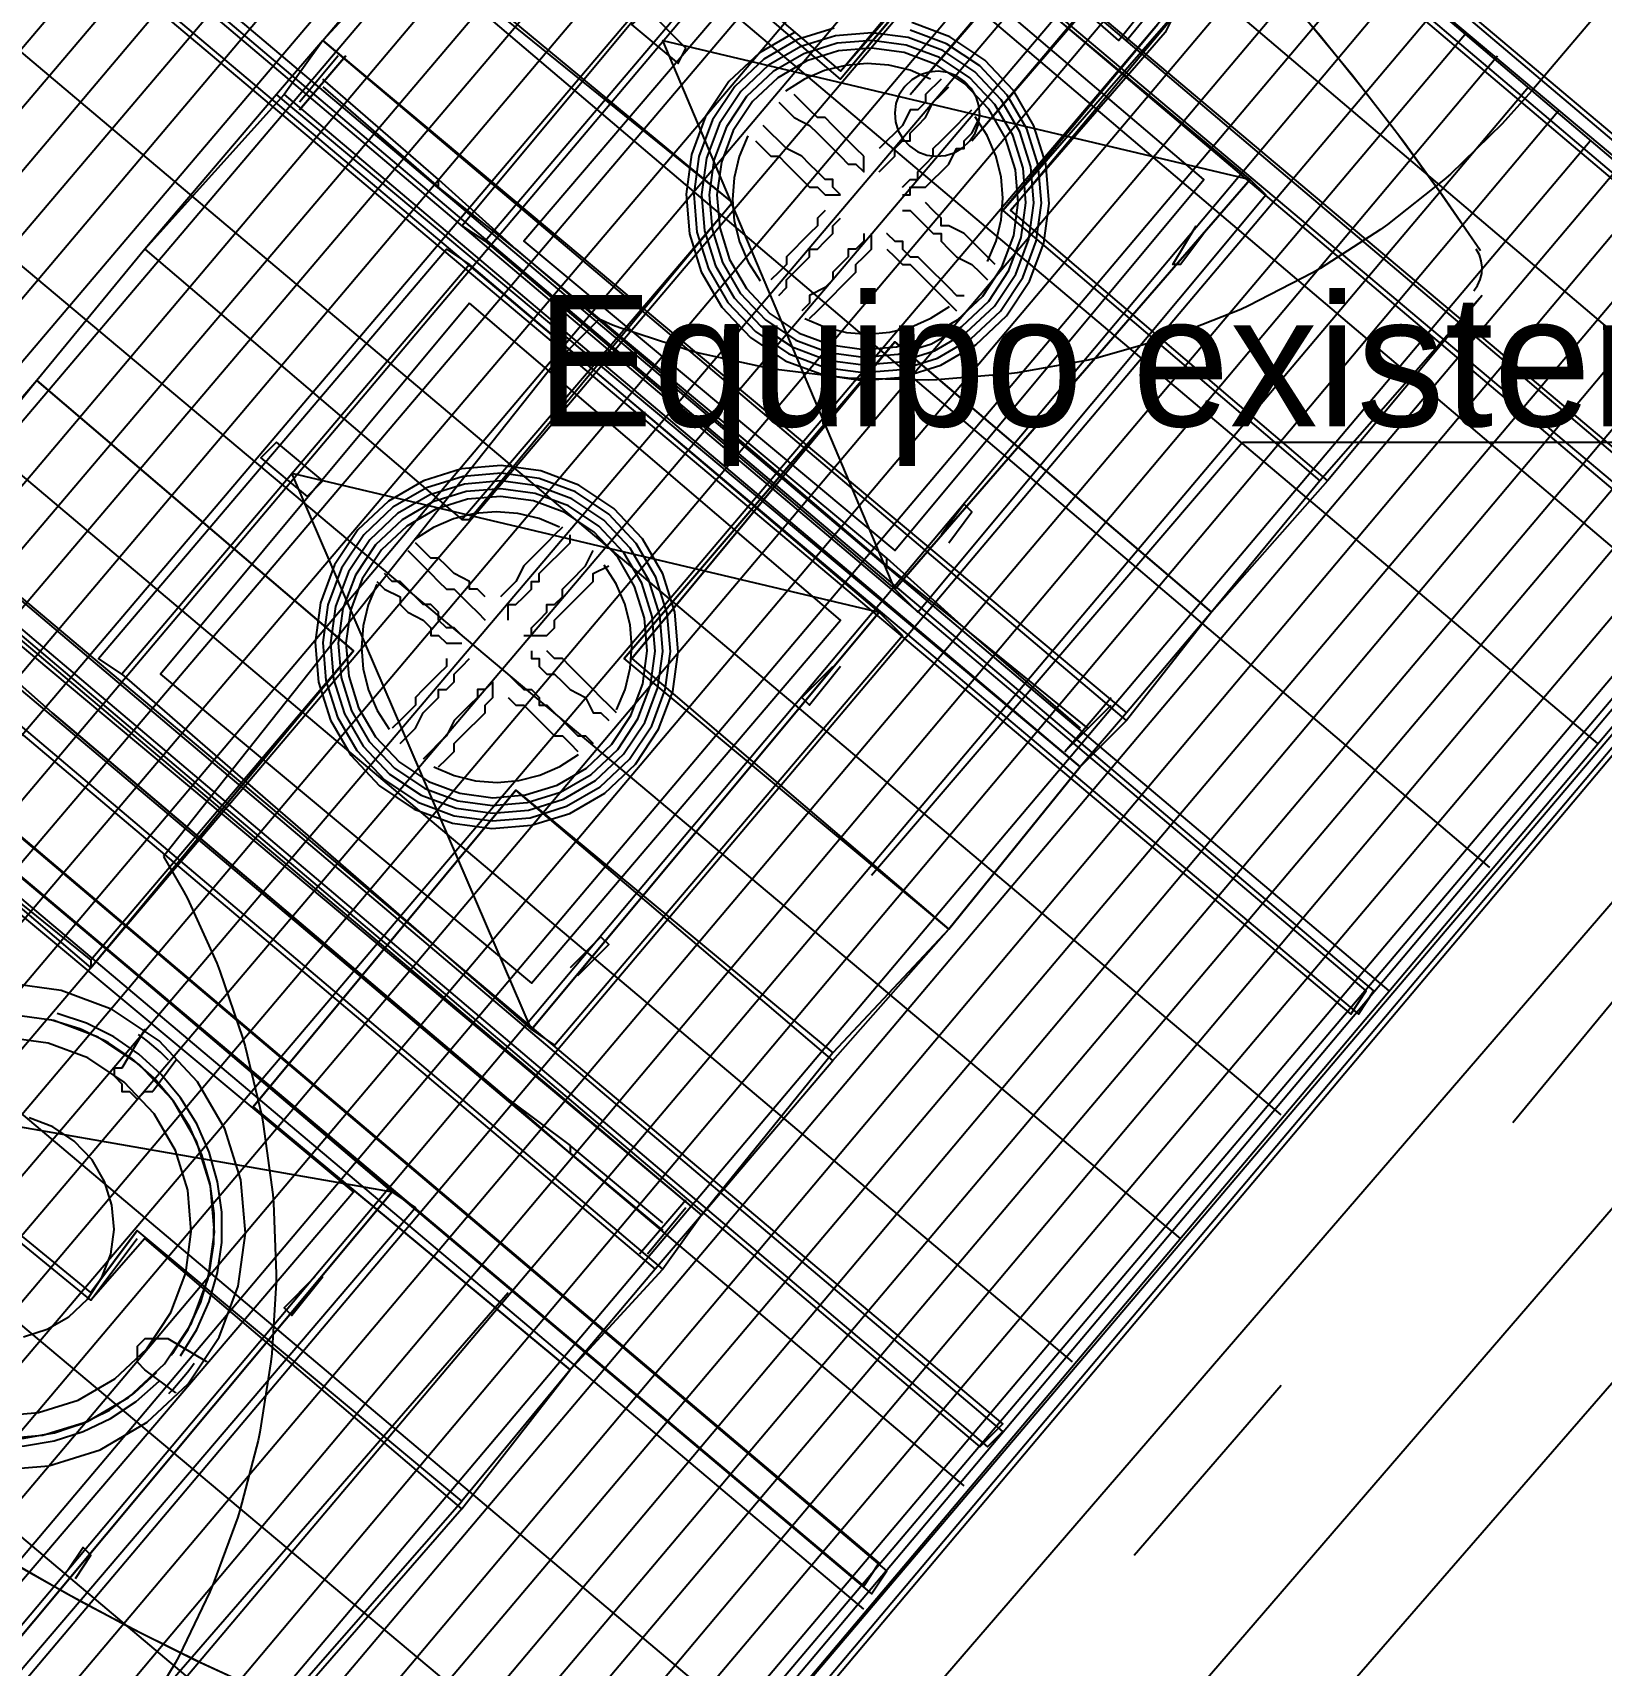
# Model space of a CAD drawing. Header units: metres. Extents: x 1 to 213, y 1 to 147.
# Drawn here: x 61.861 to 64.009, y 103.703 to 105.939 of the extents above; entities that cross this region are included whole.
import ezdxf

# ---------------------------------------------------------------- set-up
doc = ezdxf.new("R2010")
doc.units = ezdxf.units.M
doc.linetypes.add('DASHED', pattern=[1.524, 1.27, -0.254])
doc.layers.add('00-BASE-ARQUITECTURA', color=8, linetype='Continuous')
doc.layers.add('PJ-PROTEGIDO', color=30, linetype='DASHED')

msp = doc.modelspace()

# ---------------------------------------------------------------- linework, layer by layer
at = {"layer": '00-BASE-ARQUITECTURA'}
for points in [[(61.5914, 101.928), (65.0416, 105.9285), (65.0416, 107.8229), (69.8359, 107.8229), (81.8374, 107.8229), (89.7748, 107.8229), (92.8758, 103.9918)], [(64.2902, 105.3041), (62.3958, 106.9128)], [(60.7236, 104.595), (62.6815, 106.9022)], [(60.7659, 104.5633), (62.7239, 106.8704)], [(60.8083, 104.5209), (62.7662, 106.8387)], [(60.8506, 104.4892), (62.8085, 106.7964)], [(60.8929, 104.4469), (62.8509, 106.7646)], [(64.142, 105.1348), (62.2476, 106.7434)], [(60.9353, 104.4151), (62.8932, 106.7223)], [(60.9776, 104.3834), (62.9355, 106.6905)], [(61.0199, 104.341), (62.9779, 106.6588)], [(61.0623, 104.3093), (63.0202, 106.6164)], [(61.1046, 104.2775), (63.0625, 106.5847)], [(64.0044, 104.9655), (62.0994, 106.5741)], [(61.1469, 104.2352), (63.1049, 106.5529)], [(61.1893, 104.2034), (63.1472, 106.5106)], [(63.1789, 106.1296), (62.9673, 105.8756), (62.5334, 106.246), (62.745, 106.5)], [(61.2316, 104.1611), (63.1895, 106.4789)], [(61.2739, 104.1294), (63.2319, 106.4365)], [(61.3163, 104.0976), (63.2742, 106.4048)], [(63.8563, 104.7961), (61.9619, 106.4048)], [(61.3586, 104.0553), (63.3165, 106.373)], [(61.4009, 104.0235), (63.3589, 106.3307)], [(61.4433, 103.9812), (63.4012, 106.2989)], [(61.4856, 103.9494), (63.4435, 106.2566)], [(63.8457, 105.5793), (63.634, 105.3253), (63.4753, 105.1454), (63.3589, 104.9972), (62.2582, 105.9285), (62.3746, 106.0661), (62.5334, 106.2566)], [(62.5334, 106.2566), (62.9673, 105.8862), (63.1789, 106.1402)], [(61.5279, 103.9177), (63.4859, 106.2249)], [(63.7187, 104.6268), (61.8137, 106.2354)], [(63.0625, 105.8544), (63.3906, 106.2354)], [(63.253, 106.2143), (62.9673, 105.8756)], [(62.9673, 105.8862), (62.9673, 105.8862), (63.253, 106.2143)], [(61.5703, 103.8754), (63.5282, 106.1931)], [(63.2636, 106.1825), (63.3059, 106.1402), (63.3483, 106.1084), (63.3906, 106.0767), (63.4329, 106.0344), (63.3483, 105.9285), (63.1789, 106.0767), (63.2636, 106.1825)], [(63.8434, 105.6403), (63.7872, 105.7222), (63.7287, 105.8023), (63.6678, 105.8807), (63.6047, 105.9573), (63.5394, 106.0319), (63.4718, 106.1047), (63.4021, 106.1754)], [(61.6126, 103.8436), (63.5705, 106.1508)], [(63.1472, 105.7909), (63.4753, 106.1719)], [(63.0625, 105.8544), (63.2954, 106.1296)], [(63.8434, 105.6403), (63.7915, 105.7161), (63.7376, 105.7904), (63.6817, 105.8632), (63.6239, 105.9345), (63.5641, 106.0042), (63.5024, 106.0722), (63.4389, 106.1386)], [(61.6655, 103.8119), (63.6129, 106.119)], [(61.7079, 103.7695), (63.6552, 106.0767)], [(62.0148, 105.6428), (62.4487, 105.2724), (62.8191, 105.7063), (62.3852, 106.0661), (62.2582, 105.9285), (62.2053, 105.8544), (62.0148, 105.6428)], [(62.8191, 105.7063), (62.8191, 105.7063), (62.3746, 106.0661)], [(63.1472, 105.7909), (63.38, 106.0661)], [(63.5705, 104.4574), (61.6761, 106.0555)], [(61.7502, 103.7378), (63.6975, 106.0449)], [(63.3589, 105.9285), (63.4541, 106.0449)], [(63.3589, 105.9285), (63.4541, 106.0449)], [(63.1895, 105.6957), (63.4753, 106.0238)], [(63.2001, 105.6957), (63.4753, 106.0238)], [(61.7925, 103.6954), (63.7399, 106.0132)], [(63.4435, 105.9814), (63.4329, 105.9709), (63.4224, 105.9603), (63.4118, 105.9391), (63.2001, 105.6957), (63.634, 105.3253)], [(61.8349, 103.6637), (63.7822, 105.9709)], [(62.8438, 105.5216), (62.8916, 105.4898), (62.9437, 105.4703), (62.9979, 105.4629), (63.0522, 105.4675), (63.1044, 105.4838), (63.1525, 105.5118), (63.1943, 105.5511), (63.2261, 105.5989), (63.2456, 105.6509), (63.253, 105.7052), (63.2484, 105.7594), (63.2321, 105.8117), (63.2041, 105.8598), (63.1648, 105.9016), (63.117, 105.9333), (63.0649, 105.9528)], [(62.8438, 105.5216), (62.8916, 105.4898), (62.9437, 105.4703), (62.9979, 105.4629), (63.0522, 105.4675), (63.1044, 105.4838), (63.1525, 105.5118), (63.1943, 105.5511), (63.2261, 105.5989), (63.2456, 105.6509), (63.253, 105.7052), (63.2484, 105.7594), (63.2321, 105.8117), (63.2041, 105.8598), (63.1648, 105.9016), (63.117, 105.9333), (63.0649, 105.9528)], [(63.4012, 105.9497), (63.1895, 105.6957), (63.6234, 105.3253)], [(61.8772, 103.6319), (63.8245, 105.9391)], [(62.2582, 105.9285), (62.1947, 105.8544)], [(62.2582, 105.9285), (63.3589, 105.0078), (63.2954, 104.9337), (63.1154, 104.7114), (62.6709, 105.0819), (63.0414, 105.5158), (63.4753, 105.1454), (63.3589, 105.0078)], [(63.0414, 105.1771), (62.7239, 105.9285), (63.5282, 105.738)], [(62.9042, 105.9393), (62.8561, 105.9114), (62.8143, 105.8721), (62.7825, 105.8243), (62.7631, 105.7722), (62.7557, 105.718), (62.7602, 105.6637), (62.7766, 105.6115), (62.8045, 105.5634), (62.8438, 105.5216)], [(62.9042, 105.9393), (62.8561, 105.9114), (62.8143, 105.8721), (62.7825, 105.8243), (62.7631, 105.7722), (62.7557, 105.718), (62.7602, 105.6637), (62.7766, 105.6115), (62.8045, 105.5634), (62.8438, 105.5216)], [(62.9585, 105.9453), (62.9085, 105.9296), (62.8624, 105.9029), (62.8224, 105.8652), (62.792, 105.8195), (62.7733, 105.7696), (62.7663, 105.7177), (62.7706, 105.6657), (62.7863, 105.6157), (62.813, 105.5697), (62.8507, 105.5297)], [(62.9585, 105.9453), (62.9085, 105.9296), (62.8624, 105.9029), (62.8224, 105.8652), (62.792, 105.8195), (62.7733, 105.7696), (62.7663, 105.7177), (62.7706, 105.6657), (62.7863, 105.6157), (62.813, 105.5697), (62.8507, 105.5297)], [(62.8575, 105.5377), (62.9012, 105.5087), (62.9489, 105.4908), (62.9985, 105.4841), (63.0481, 105.4883), (63.0959, 105.5032), (63.1399, 105.5288), (63.1781, 105.5647), (63.2072, 105.6085), (63.225, 105.6561), (63.2318, 105.7057), (63.2276, 105.7554), (63.2127, 105.8032), (63.1871, 105.8471), (63.1511, 105.8854), (63.1074, 105.9145), (63.0598, 105.9323), (63.0102, 105.939), (62.9605, 105.9349), (62.9127, 105.9199), (62.8687, 105.8944), (62.8305, 105.8584), (62.8014, 105.8147), (62.7836, 105.767), (62.7768, 105.7174), (62.781, 105.6678), (62.796, 105.62), (62.8215, 105.576), (62.8575, 105.5377)], [(62.8643, 105.5458), (62.906, 105.5181), (62.9514, 105.5011), (62.9987, 105.4947), (63.0461, 105.4987), (63.0916, 105.5129), (63.1336, 105.5373), (63.1701, 105.5716), (63.1978, 105.6133), (63.2148, 105.6587), (63.2212, 105.706), (63.2172, 105.7533), (63.203, 105.7989), (63.1786, 105.8408), (63.1443, 105.8773), (63.1026, 105.905), (63.0572, 105.922), (63.0099, 105.9285), (62.9626, 105.9245), (62.917, 105.9102), (62.8751, 105.8859), (62.8386, 105.8516), (62.8109, 105.8099), (62.7939, 105.7645), (62.7874, 105.7172), (62.7914, 105.6698), (62.8057, 105.6242), (62.83, 105.5823), (62.8643, 105.5458)], [(62.8507, 105.5297), (62.8964, 105.4992), (62.9463, 105.4806), (62.9982, 105.4735), (63.0502, 105.4779), (63.1002, 105.4935), (63.1462, 105.5203), (63.1862, 105.5579), (63.2167, 105.6037), (63.2353, 105.6535), (63.2424, 105.7054), (63.238, 105.7574), (63.2224, 105.8074), (63.1956, 105.8534), (63.158, 105.8935), (63.1122, 105.9239), (63.0624, 105.9426)], [(62.8507, 105.5297), (62.8964, 105.4992), (62.9463, 105.4806), (62.9982, 105.4735), (63.0502, 105.4779), (63.1002, 105.4935), (63.1462, 105.5203), (63.1862, 105.5579), (63.2167, 105.6037), (63.2353, 105.6535), (63.2424, 105.7054), (63.238, 105.7574), (63.2224, 105.8074), (63.1956, 105.8534), (63.158, 105.8935), (63.1122, 105.9239), (63.0624, 105.9426)], [(61.9195, 103.5896), (63.8669, 105.9074)], [(62.2794, 105.9074), (62.2264, 105.8439)], [(62.2899, 105.9074), (62.2264, 105.8333)], [(62.2264, 105.8333), (62.2899, 105.9074)], [(62.8711, 105.5539), (62.9108, 105.5275), (62.954, 105.5114), (62.999, 105.5053), (63.044, 105.509), (63.0874, 105.5226), (63.1273, 105.5458), (63.162, 105.5784), (63.1883, 105.6181), (63.2045, 105.6613), (63.2106, 105.7063), (63.2068, 105.7513), (63.1933, 105.7946), (63.1701, 105.8345), (63.1375, 105.8692), (63.0978, 105.8956), (63.0546, 105.9118), (63.0096, 105.9179), (62.9646, 105.9141), (62.9212, 105.9005), (62.8814, 105.8774), (62.8467, 105.8447), (62.8203, 105.8051), (62.8041, 105.7619), (62.798, 105.7169), (62.8018, 105.6718), (62.8153, 105.6285), (62.8385, 105.5886), (62.8711, 105.5539)], [(62.8711, 105.5539), (62.9108, 105.5275), (62.954, 105.5114), (62.999, 105.5053), (63.044, 105.509), (63.0874, 105.5226), (63.1273, 105.5458), (63.162, 105.5784), (63.1883, 105.6181), (63.2045, 105.6613), (63.2106, 105.7063), (63.2068, 105.7513), (63.1933, 105.7946), (63.1701, 105.8345), (63.1375, 105.8692), (63.0978, 105.8956), (63.0546, 105.9118), (63.0096, 105.9179), (62.9646, 105.9141), (62.9212, 105.9005), (62.8814, 105.8774), (62.8467, 105.8447), (62.8203, 105.8051), (62.8041, 105.7619), (62.798, 105.7169), (62.8018, 105.6718), (62.8153, 105.6285), (62.8385, 105.5886), (62.8711, 105.5539)], [(62.8711, 105.5539), (62.9108, 105.5275), (62.954, 105.5114), (62.999, 105.5053), (63.044, 105.509), (63.0874, 105.5226), (63.1273, 105.5458), (63.162, 105.5784), (63.1883, 105.6181), (63.2045, 105.6613), (63.2106, 105.7063), (63.2068, 105.7513), (63.1933, 105.7946), (63.1701, 105.8345), (63.1375, 105.8692), (63.0978, 105.8956), (63.0546, 105.9118), (63.0096, 105.9179), (62.9646, 105.9141), (62.9212, 105.9005), (62.8814, 105.8774), (62.8467, 105.8447), (62.8203, 105.8051), (62.8041, 105.7619), (62.798, 105.7169), (62.8018, 105.6718), (62.8153, 105.6285), (62.8385, 105.5886), (62.8711, 105.5539)], [(63.4329, 104.2881), (61.5279, 105.8862)], [(63.0904, 105.8755), (63.0624, 105.8875), (63.0332, 105.8945), (63.0036, 105.8968), (62.9741, 105.8943), (62.9452, 105.8871), (62.9177, 105.8753), (62.892, 105.8588)], [(63.062, 105.7835), (63.0732, 105.7761), (63.0854, 105.7715), (63.0981, 105.7698), (63.1108, 105.7709), (63.123, 105.7747), (63.1343, 105.7812), (63.144, 105.7904), (63.1515, 105.8016), (63.156, 105.8138), (63.1578, 105.8265), (63.1567, 105.8392), (63.1529, 105.8514), (63.1463, 105.8627), (63.1371, 105.8724), (63.1259, 105.8799), (63.1138, 105.8844), (63.1011, 105.8862), (63.0884, 105.8851), (63.0761, 105.8813), (63.0649, 105.8747), (63.0551, 105.8655), (63.0477, 105.8544), (63.0431, 105.8422), (63.0414, 105.8295), (63.0425, 105.8168), (63.0463, 105.8046), (63.0528, 105.7933), (63.062, 105.7835)], [(63.062, 105.7835), (63.0732, 105.7761), (63.0854, 105.7715), (63.0981, 105.7698), (63.1108, 105.7709), (63.123, 105.7747), (63.1343, 105.7812), (63.144, 105.7904), (63.1515, 105.8016), (63.156, 105.8138), (63.1578, 105.8265), (63.1567, 105.8392), (63.1529, 105.8514), (63.1463, 105.8627), (63.1371, 105.8724), (63.1259, 105.8799), (63.1138, 105.8844), (63.1011, 105.8862), (63.0884, 105.8851), (63.0761, 105.8813), (63.0649, 105.8747), (63.0551, 105.8655), (63.0477, 105.8544), (63.0431, 105.8422), (63.0414, 105.8295), (63.0425, 105.8168), (63.0463, 105.8046), (63.0528, 105.7933), (63.062, 105.7835)], [(61.9619, 103.5579), (63.9092, 105.865)], [(62.4169, 105.738), (62.2582, 105.8756)], [(62.2582, 105.865), (62.4169, 105.7274)], [(63.1049, 105.8756), (63.0837, 105.8544), (63.0837, 105.8439), (63.0731, 105.8333), (63.0625, 105.8333), (63.0519, 105.8121), (63.0414, 105.8015), (63.0308, 105.7909), (63.0202, 105.7804)], [(63.0202, 105.7486), (63.0202, 105.7486), (63.0308, 105.7592), (63.0414, 105.7698), (63.0414, 105.7804), (63.0519, 105.7909), (63.0625, 105.7909), (63.0625, 105.8015), (63.0731, 105.8121), (63.0837, 105.8227), (63.0943, 105.8439), (63.1049, 105.8544), (63.1154, 105.865)], [(62.7768, 104.3199), (62.9567, 104.5315), (63.1154, 104.7114), (63.2954, 104.9337), (62.1947, 105.8544), (62.0148, 105.6428), (61.8666, 105.4629), (61.6761, 105.2406), (62.7768, 104.3199)], [(62.2053, 105.8544), (63.2954, 104.9337)], [(62.8826, 105.8439), (62.8932, 105.8333), (62.9038, 105.8227), (62.9249, 105.8121), (62.9355, 105.8015), (62.9461, 105.7909), (62.9567, 105.7804), (62.9673, 105.7698), (62.9779, 105.7592), (62.9884, 105.7592), (62.999, 105.7486), (62.999, 105.7592), (62.999, 105.7698)], [(62.999, 105.7698), (62.9884, 105.7804), (62.9779, 105.7909), (62.9673, 105.8015), (62.9567, 105.8121), (62.9461, 105.8227), (62.9355, 105.8227), (62.9249, 105.8333), (62.9144, 105.8439), (62.9038, 105.8544)], [(62.0042, 103.5155), (63.9515, 105.8333)], [(63.0519, 105.7274), (63.0519, 105.7274), (63.0625, 105.738), (63.0731, 105.738), (63.0731, 105.7486), (63.0837, 105.7592), (63.0943, 105.7698), (63.0943, 105.7804), (63.1049, 105.7909), (63.1154, 105.8015), (63.126, 105.8121), (63.1366, 105.8227), (63.1472, 105.8333)], [(63.0519, 105.7169), (63.0625, 105.7169), (63.0625, 105.7274), (63.0837, 105.7274), (63.0943, 105.738), (63.1049, 105.7486), (63.1154, 105.7592), (63.126, 105.7804), (63.1366, 105.7804), (63.1366, 105.7909), (63.1472, 105.8015), (63.1578, 105.8227)], [(63.1683, 105.6255), (63.1802, 105.6535), (63.1873, 105.6827), (63.1895, 105.7123), (63.187, 105.7418), (63.1799, 105.7706), (63.168, 105.7982), (63.1516, 105.8239)], [(62.8403, 105.7977), (62.8284, 105.7696), (62.8214, 105.7405), (62.8191, 105.7108), (62.8216, 105.6813), (62.8288, 105.6525), (62.8406, 105.6249), (62.857, 105.5993)], [(62.9673, 105.7169), (62.9567, 105.7274), (62.9567, 105.738), (62.9461, 105.738), (62.9355, 105.7486), (62.9249, 105.7592), (62.9144, 105.7698), (62.8932, 105.7804), (62.8826, 105.7909), (62.872, 105.8015), (62.8614, 105.8121)], [(62.0465, 103.4838), (63.9939, 105.7909)], [(62.8509, 105.7909), (62.8614, 105.7804), (62.872, 105.7698), (62.8826, 105.7698), (62.8932, 105.7592), (62.9038, 105.7486), (62.9144, 105.738), (62.9249, 105.7274), (62.9355, 105.7274), (62.9461, 105.7169), (62.9567, 105.7169), (62.9673, 105.7169)], [(62.0889, 103.452), (64.0362, 105.7592)], [(62.1312, 103.4097), (64.0785, 105.7274)], [(62.5228, 105.6428), (62.4169, 105.7274), (62.4169, 105.738), (62.5228, 105.6428)], [(63.2848, 104.1188), (61.3904, 105.7169)], [(62.4487, 105.2724), (62.8191, 105.7063), (62.4593, 105.2724)], [(62.8191, 105.7063), (62.4593, 105.2724)], [(63.1789, 105.6216), (63.1684, 105.6322), (63.1578, 105.6428), (63.1472, 105.6534), (63.1366, 105.6639), (63.1154, 105.6745), (63.1049, 105.6745), (63.1049, 105.6851), (63.0943, 105.6957), (63.0837, 105.7063)], [(62.1735, 103.378), (64.1209, 105.6851)], [(62.9461, 105.6957), (62.9355, 105.6851), (62.9355, 105.6745), (62.9249, 105.6639), (62.9144, 105.6534), (62.9038, 105.6428), (62.8932, 105.6322), (62.8932, 105.6216), (62.8826, 105.611), (62.872, 105.6004)], [(62.8826, 105.5793), (62.8932, 105.5899), (62.8932, 105.6004), (62.9144, 105.6216), (62.9249, 105.6322), (62.9249, 105.6428), (62.9355, 105.6428), (62.9461, 105.6534), (62.9567, 105.6639), (62.9567, 105.6745), (62.9673, 105.6851)], [(63.0519, 105.6957), (63.0625, 105.6957), (63.0731, 105.6851), (63.0837, 105.6745), (63.0943, 105.6639), (63.1049, 105.6639), (63.1049, 105.6534), (63.1154, 105.6428), (63.126, 105.6322), (63.1472, 105.6216), (63.1578, 105.611), (63.1684, 105.6004)], [(62.999, 105.6639), (62.999, 105.6534), (62.9884, 105.6428), (62.9779, 105.6428), (62.9779, 105.6322), (62.9673, 105.6216), (62.9567, 105.611), (62.9567, 105.6004), (62.9461, 105.5899), (62.9249, 105.5793), (62.9249, 105.5687), (62.9144, 105.5581)], [(62.9249, 105.5475), (62.9355, 105.5581), (62.9461, 105.5687), (62.9567, 105.5793), (62.9673, 105.5899), (62.9779, 105.6004), (62.9884, 105.611), (62.9884, 105.6216), (62.999, 105.6322), (63.0096, 105.6428), (63.0096, 105.6534), (63.0096, 105.6639)], [(63.0308, 105.6639), (63.0308, 105.6639), (63.0414, 105.6534), (63.0519, 105.6534), (63.0519, 105.6428), (63.0625, 105.6322), (63.0731, 105.6322), (63.0837, 105.6216), (63.0943, 105.611), (63.1049, 105.6004), (63.1154, 105.5899), (63.126, 105.5793), (63.1366, 105.5793)], [(63.4647, 105.6639), (63.4329, 105.6216), (63.4224, 105.6216), (63.4541, 105.6745)], [(62.0148, 105.6428), (61.8666, 105.4629), (61.6867, 105.2406)], [(62.0148, 105.6428), (62.4487, 105.2724), (62.4593, 105.2724)], [(62.2159, 103.3356), (64.1632, 105.6534)], [(63.0308, 105.2089), (63.0308, 105.2194), (62.5228, 105.6428), (63.0308, 105.2089)], [(63.0308, 105.6428), (63.0414, 105.6322), (63.0519, 105.6216), (63.0625, 105.6216), (63.0731, 105.611), (63.0837, 105.6004), (63.0943, 105.5899), (63.1049, 105.5793), (63.1154, 105.5687), (63.126, 105.5581)], [(63.8344, 105.5856), (63.8395, 105.5929), (63.8431, 105.6009), (63.8452, 105.6093), (63.8457, 105.6179), (63.8446, 105.6265), (63.842, 105.6348), (63.8377, 105.6427)], [(63.8344, 105.5856), (63.8395, 105.5929), (63.8431, 105.6009), (63.8452, 105.6093), (63.8457, 105.6179), (63.8446, 105.6265), (63.842, 105.6348), (63.8377, 105.6427)], [(62.2582, 103.3039), (64.2055, 105.611)], [(62.3005, 103.2721), (64.2479, 105.5793)], [(63.8457, 105.5793), (63.6234, 105.3253), (63.4753, 105.1454)], [(63.1366, 103.9494), (61.2422, 105.5475)], [(62.3429, 103.2298), (64.2902, 105.5475)], [(62.9182, 105.5476), (62.9463, 105.5357), (62.9754, 105.5286), (63.005, 105.5264), (63.0346, 105.5288), (63.0634, 105.536), (63.0909, 105.5479), (63.1166, 105.5643)], [(62.3852, 103.198), (64.3325, 105.5052)], [(63.0414, 105.5158), (62.6709, 105.0819)], [(63.0414, 105.5158), (62.6815, 105.0819), (63.0414, 105.5158)], [(63.4753, 105.1454), (63.0414, 105.5158)], [(61.9407, 104.6585), (62.3005, 105.0924), (61.8666, 105.4629)], [(61.8666, 105.4629), (62.3005, 105.0924), (61.9407, 104.6691)], [(62.4275, 103.1663), (64.3749, 105.4734)], [(62.999, 103.7801), (61.1046, 105.3782)], [(63.0096, 104.7855), (63.5176, 105.3782)], [(63.0096, 104.7855), (63.5176, 105.3782)], [(63.5176, 105.3782), (64.4489, 105.3782)], [(63.5176, 105.3782), (64.4489, 105.3782)], [(62.3358, 104.9077), (62.3836, 104.876), (62.4357, 104.8565), (62.4899, 104.8491), (62.5442, 104.8537), (62.5964, 104.87), (62.6445, 104.8979), (62.6863, 104.9373), (62.7181, 104.9851), (62.7376, 105.0371), (62.745, 105.0913), (62.7404, 105.1456), (62.724, 105.1978), (62.6961, 105.2459), (62.6568, 105.2877), (62.609, 105.3195), (62.5569, 105.339), (62.5027, 105.3464), (62.4484, 105.3418), (62.3962, 105.3255), (62.3481, 105.2976), (62.3063, 105.2582), (62.2745, 105.2104), (62.2551, 105.1584), (62.2477, 105.1041), (62.2522, 105.0499), (62.2686, 104.9976), (62.2965, 104.9496), (62.3358, 104.9077)], [(62.3358, 104.9077), (62.3836, 104.876), (62.4357, 104.8565), (62.4899, 104.8491), (62.5442, 104.8537), (62.5964, 104.87), (62.6445, 104.8979), (62.6863, 104.9373), (62.7181, 104.9851), (62.7376, 105.0371), (62.745, 105.0913), (62.7404, 105.1456), (62.724, 105.1978), (62.6961, 105.2459), (62.6568, 105.2877), (62.609, 105.3195), (62.5569, 105.339), (62.5027, 105.3464), (62.4484, 105.3418), (62.3962, 105.3255), (62.3481, 105.2976), (62.3063, 105.2582), (62.2745, 105.2104), (62.2551, 105.1584), (62.2477, 105.1041), (62.2522, 105.0499), (62.2686, 104.9976), (62.2965, 104.9496), (62.3358, 104.9077)], [(62.5439, 104.5739), (62.2159, 105.3359), (63.0202, 105.1454)], [(62.3427, 104.9158), (62.3884, 104.8854), (62.4383, 104.8667), (62.4902, 104.8597), (62.5422, 104.8641), (62.5922, 104.8797), (62.6382, 104.9064), (62.6782, 104.9441), (62.7087, 104.9898), (62.7273, 105.0397), (62.7344, 105.0916), (62.73, 105.1436), (62.7144, 105.1936), (62.6876, 105.2396), (62.65, 105.2797), (62.6042, 105.3101), (62.5544, 105.3287), (62.5024, 105.3358), (62.4505, 105.3314), (62.4005, 105.3158), (62.3544, 105.2891), (62.3144, 105.2514), (62.284, 105.2056), (62.2653, 105.1558), (62.2583, 105.1039), (62.2626, 105.0519), (62.2783, 105.0019), (62.305, 104.9559), (62.3427, 104.9158)], [(62.3427, 104.9158), (62.3884, 104.8854), (62.4383, 104.8667), (62.4902, 104.8597), (62.5422, 104.8641), (62.5922, 104.8797), (62.6382, 104.9064), (62.6782, 104.9441), (62.7087, 104.9898), (62.7273, 105.0397), (62.7344, 105.0916), (62.73, 105.1436), (62.7144, 105.1936), (62.6876, 105.2396), (62.65, 105.2797), (62.6042, 105.3101), (62.5544, 105.3287), (62.5024, 105.3358), (62.4505, 105.3314), (62.4005, 105.3158), (62.3544, 105.2891), (62.3144, 105.2514), (62.284, 105.2056), (62.2653, 105.1558), (62.2583, 105.1039), (62.2626, 105.0519), (62.2783, 105.0019), (62.305, 104.9559), (62.3427, 104.9158)], [(62.3495, 104.9239), (62.3932, 104.8948), (62.4409, 104.877), (62.4905, 104.8703), (62.5401, 104.8744), (62.5879, 104.8894), (62.6319, 104.9149), (62.6701, 104.9509), (62.6992, 104.9946), (62.717, 105.0423), (62.7238, 105.0919), (62.7196, 105.1415), (62.7047, 105.1893), (62.6791, 105.2333), (62.6431, 105.2716), (62.5994, 105.3006), (62.5518, 105.3185), (62.5022, 105.3252), (62.4525, 105.321), (62.4047, 105.3061), (62.3607, 105.2806), (62.3225, 105.2446), (62.2934, 105.2008), (62.2756, 105.1532), (62.2688, 105.1036), (62.273, 105.0539), (62.288, 105.0062), (62.3135, 104.9622), (62.3495, 104.9239)], [(62.3563, 104.932), (62.398, 104.9043), (62.4434, 104.8873), (62.4907, 104.8808), (62.5381, 104.8848), (62.5836, 104.8991), (62.6256, 104.9234), (62.6621, 104.9577), (62.6898, 104.9994), (62.7068, 105.0449), (62.7132, 105.0922), (62.7092, 105.1395), (62.695, 105.1851), (62.6706, 105.227), (62.6363, 105.2635), (62.5946, 105.2912), (62.5492, 105.3082), (62.5019, 105.3146), (62.4546, 105.3107), (62.409, 105.2964), (62.3671, 105.272), (62.3306, 105.2377), (62.3029, 105.196), (62.2859, 105.1506), (62.2794, 105.1033), (62.2834, 105.056), (62.2977, 105.0104), (62.322, 104.9685), (62.3563, 104.932)], [(62.3631, 104.9401), (62.4028, 104.9137), (62.446, 104.8975), (62.491, 104.8914), (62.536, 104.8952), (62.5794, 104.9088), (62.6193, 104.9319), (62.654, 104.9646), (62.6803, 105.0042), (62.6965, 105.0474), (62.7026, 105.0924), (62.6988, 105.1375), (62.6853, 105.1808), (62.6621, 105.2207), (62.6295, 105.2554), (62.5898, 105.2818), (62.5466, 105.2979), (62.5016, 105.3041), (62.4566, 105.3003), (62.4132, 105.2867), (62.3734, 105.2635), (62.3387, 105.2309), (62.3123, 105.1912), (62.2961, 105.148), (62.29, 105.1031), (62.2938, 105.058), (62.3073, 105.0147), (62.3305, 104.9748), (62.3631, 104.9401)], [(62.3631, 104.9401), (62.4028, 104.9137), (62.446, 104.8975), (62.491, 104.8914), (62.536, 104.8952), (62.5794, 104.9088), (62.6193, 104.9319), (62.654, 104.9646), (62.6803, 105.0042), (62.6965, 105.0474), (62.7026, 105.0924), (62.6988, 105.1375), (62.6853, 105.1808), (62.6621, 105.2207), (62.6295, 105.2554), (62.5898, 105.2818), (62.5466, 105.2979), (62.5016, 105.3041), (62.4566, 105.3003), (62.4132, 105.2867), (62.3734, 105.2635), (62.3387, 105.2309), (62.3123, 105.1912), (62.2961, 105.148), (62.29, 105.1031), (62.2938, 105.058), (62.3073, 105.0147), (62.3305, 104.9748), (62.3631, 104.9401)], [(62.3631, 104.9401), (62.4028, 104.9137), (62.446, 104.8975), (62.491, 104.8914), (62.536, 104.8952), (62.5794, 104.9088), (62.6193, 104.9319), (62.654, 104.9646), (62.6803, 105.0042), (62.6965, 105.0474), (62.7026, 105.0924), (62.6988, 105.1375), (62.6853, 105.1808), (62.6621, 105.2207), (62.6295, 105.2554), (62.5898, 105.2818), (62.5466, 105.2979), (62.5016, 105.3041), (62.4566, 105.3003), (62.4132, 105.2867), (62.3734, 105.2635), (62.3387, 105.2309), (62.3123, 105.1912), (62.2961, 105.148), (62.29, 105.1031), (62.2938, 105.058), (62.3073, 105.0147), (62.3305, 104.9748), (62.3631, 104.9401)], [(62.5824, 105.2617), (62.5544, 105.2736), (62.5252, 105.2807), (62.4956, 105.283), (62.4661, 105.2805), (62.4372, 105.2733), (62.4097, 105.2615), (62.384, 105.245)], [(63.1154, 105.2406), (63.1472, 105.2829), (63.1366, 105.2935), (63.1049, 105.2512)], [(62.5863, 105.2618), (62.5757, 105.2512), (62.5651, 105.2406), (62.5545, 105.23), (62.5439, 105.2194), (62.5334, 105.2089), (62.5228, 105.1877), (62.5122, 105.1771), (62.5016, 105.1665)], [(61.6867, 105.2406), (62.7768, 104.3199), (62.7133, 104.2458), (62.5969, 104.1082), (62.1629, 104.468), (62.5228, 104.9019), (62.9567, 104.5421), (62.7768, 104.3199)], [(62.4804, 105.1665), (62.4699, 105.1771), (62.4593, 105.1771), (62.4593, 105.1877), (62.4381, 105.1983), (62.4275, 105.2089), (62.4169, 105.2194), (62.4064, 105.2194), (62.3958, 105.23), (62.3852, 105.2406)], [(62.5122, 105.1348), (62.5122, 105.1454), (62.5122, 105.1559), (62.5228, 105.1559), (62.5334, 105.1665), (62.5439, 105.1771), (62.5439, 105.1877), (62.5545, 105.1877), (62.5545, 105.1983), (62.5651, 105.2089), (62.5863, 105.23), (62.5969, 105.2406), (62.5969, 105.2512)], [(62.3746, 105.23), (62.3852, 105.2194), (62.3958, 105.2089), (62.4064, 105.1983), (62.4169, 105.1877), (62.4275, 105.1771), (62.4381, 105.1771), (62.4487, 105.1665), (62.4593, 105.1559), (62.4699, 105.1454), (62.4804, 105.1348)], [(62.5334, 105.1136), (62.5439, 105.1136), (62.5439, 105.1242), (62.5545, 105.1348), (62.5651, 105.1454), (62.5651, 105.1559), (62.5757, 105.1559), (62.5863, 105.1665), (62.5863, 105.1771), (62.5969, 105.1877), (62.618, 105.2089), (62.6286, 105.23)], [(63.0308, 105.2194), (63.1366, 105.1242)], [(62.8509, 103.6108), (60.9564, 105.2089)], [(62.4487, 105.1136), (62.4381, 105.1242), (62.4275, 105.1242), (62.4169, 105.1348), (62.4169, 105.1454), (62.4064, 105.1559), (62.3958, 105.1559), (62.3852, 105.1665), (62.364, 105.1877), (62.3534, 105.1877), (62.3429, 105.1983)], [(62.5334, 105.1136), (62.5439, 105.1136), (62.5545, 105.1136), (62.5651, 105.1136), (62.5757, 105.1242), (62.5757, 105.1348), (62.5863, 105.1454), (62.5969, 105.1559), (62.6074, 105.1665), (62.618, 105.1771), (62.6286, 105.1877), (62.6286, 105.1983), (62.6498, 105.2089)], [(62.6603, 105.0116), (62.6722, 105.0397), (62.6793, 105.0688), (62.6815, 105.0985), (62.679, 105.128), (62.6719, 105.1568), (62.66, 105.1844), (62.6436, 105.21)], [(63.0308, 105.2089), (63.1366, 105.1242)], [(62.4487, 103.9177), (62.5969, 104.1082), (62.7239, 104.2458), (61.6232, 105.1771), (61.4962, 105.0289), (61.348, 104.849), (61.1364, 104.595)], [(62.3323, 105.1838), (62.3204, 105.1558), (62.3134, 105.1266), (62.3111, 105.097), (62.3136, 105.0675), (62.3208, 105.0387), (62.3326, 105.0111), (62.349, 104.9854)], [(62.3323, 105.1877), (62.3429, 105.1771), (62.364, 105.1665), (62.364, 105.1559), (62.3746, 105.1454), (62.3958, 105.1348), (62.4064, 105.1242), (62.4064, 105.1136), (62.4169, 105.1136), (62.4275, 105.103), (62.4487, 105.103)], [(61.6232, 105.1665), (62.7133, 104.2458)], [(63.3059, 104.9866), (63.1366, 105.1242), (63.2954, 104.9866)], [(61.8878, 105.0078), (61.8031, 105.0819), (61.8878, 105.0078)], [(61.9407, 104.6585), (62.3005, 105.0924)], [(62.3005, 105.0924), (62.3005, 105.0924), (61.9407, 104.6585)], [(62.0994, 92.0644), (62.0994, 102.0974), (64.6818, 105.0924), (90.3887, 105.0924), (92.3889, 103.8119), (94.0505, 100.277)], [(62.4275, 105.0819), (62.4275, 105.0713), (62.4169, 105.0607), (62.4064, 105.0501), (62.3958, 105.0395), (62.3852, 105.0289), (62.3852, 105.0184), (62.3746, 105.0078), (62.364, 104.9972), (62.3534, 104.9866)], [(62.364, 104.9655), (62.3746, 104.976), (62.3852, 104.9866), (62.3958, 105.0078), (62.4064, 105.0184), (62.4169, 105.0289), (62.4169, 105.0395), (62.4275, 105.0395), (62.4381, 105.0501), (62.4381, 105.0607), (62.4487, 105.0713), (62.4593, 105.0819)], [(62.5439, 105.0924), (62.5439, 105.0819), (62.5545, 105.0819), (62.5545, 105.0713), (62.5651, 105.0607), (62.5757, 105.0607), (62.5863, 105.0501), (62.5969, 105.0395), (62.618, 105.0289), (62.6286, 105.0078), (62.6392, 105.0078), (62.6498, 104.9972)], [(62.6604, 105.0078), (62.6498, 105.0184), (62.6392, 105.0289), (62.6286, 105.0395), (62.618, 105.0501), (62.6074, 105.0607), (62.5969, 105.0713), (62.5863, 105.0819), (62.5757, 105.0819), (62.5651, 105.0924)], [(62.6815, 105.0819), (63.1154, 104.7114)], [(62.5122, 105.0607), (62.5122, 105.0607), (62.5228, 105.0501), (62.5334, 105.0395), (62.5439, 105.0395), (62.5545, 105.0289), (62.5545, 105.0184), (62.5651, 105.0184), (62.5757, 105.0078), (62.5863, 104.9972), (62.6074, 104.976), (62.618, 104.976), (62.6286, 104.9655)], [(62.9673, 105.0713), (62.9249, 105.0184), (62.9144, 105.0289), (62.9567, 105.0713)], [(62.7133, 103.4414), (60.8083, 105.0395)], [(62.491, 105.0501), (62.4804, 105.0395), (62.4699, 105.0395), (62.4699, 105.0289), (62.4593, 105.0184), (62.4487, 105.0078), (62.4381, 104.9972), (62.4275, 104.976), (62.4169, 104.9655), (62.4064, 104.9549), (62.3958, 104.9443)], [(62.4169, 104.9337), (62.4275, 104.9443), (62.4381, 104.9549), (62.4381, 104.9655), (62.4487, 104.976), (62.4593, 104.9866), (62.4699, 104.9972), (62.4804, 105.0078), (62.4804, 105.0184), (62.491, 105.0289), (62.491, 105.0395), (62.491, 105.0501)], [(61.4962, 105.0289), (61.9407, 104.6691), (61.9407, 104.6585)], [(61.5068, 105.0289), (61.9407, 104.6585)], [(62.5122, 105.0289), (62.5228, 105.0184), (62.5334, 105.0184), (62.5439, 105.0078), (62.5545, 104.9972), (62.5651, 104.9866), (62.5757, 104.976), (62.5863, 104.976), (62.5969, 104.9655), (62.6074, 104.9549)], [(63.2742, 104.9549), (63.3377, 105.0289)], [(63.2742, 104.9549), (63.3377, 105.0289)], [(63.2742, 104.9549), (63.3377, 105.0184)], [(62.5122, 104.4786), (61.8878, 105.0078), (62.5122, 104.4786)], [(63.3589, 104.9972), (63.2954, 104.9337)], [(62.4102, 104.9338), (62.4383, 104.9219), (62.4674, 104.9148), (62.497, 104.9125), (62.5266, 104.915), (62.5554, 104.9222), (62.5829, 104.934), (62.6086, 104.9505)], [(62.2476, 92.0644), (62.2476, 102.0444), (64.7559, 104.9337), (90.3358, 104.9337), (92.2725, 103.706), (93.9129, 100.2135)], [(62.1629, 104.468), (62.5228, 104.9019)], [(62.9567, 104.5315), (62.5228, 104.9019), (62.1629, 104.468)], [(62.5228, 104.9019), (62.5228, 104.9019), (62.1629, 104.468)], [(62.5651, 103.2721), (60.6707, 104.8702)], [(62.2264, 103.6743), (62.4487, 103.9283), (62.0042, 104.2987), (61.9407, 104.214), (61.8243, 104.3093), (61.7184, 104.3939), (61.7925, 104.4786), (61.348, 104.849), (61.1364, 104.595)], [(62.4487, 103.9177), (62.0148, 104.2881), (61.9407, 104.2034), (61.8243, 104.2987), (61.7079, 104.3939), (61.7819, 104.4786), (61.348, 104.849)], [(62.6074, 104.6479), (62.6498, 104.6903), (62.6392, 104.7009), (62.5969, 104.6585)], [(63.1154, 104.7114), (62.9567, 104.5421)], [(63.888, 104.4469), (64.0891, 104.6903)], [(61.8104, 103.9707), (61.8832, 103.9768), (61.9532, 103.9987), (62.0176, 104.0362), (62.0737, 104.0889), (62.1163, 104.1529), (62.1424, 104.2227), (62.1523, 104.2954), (62.1461, 104.3682), (62.1242, 104.4382), (62.0868, 104.5026), (62.0341, 104.5587), (61.97, 104.6013), (61.9002, 104.6274), (61.8276, 104.6373)], [(61.8115, 104.013), (61.875, 104.0184), (61.9361, 104.0375), (61.9924, 104.0702), (62.0413, 104.1162), (62.0785, 104.1721), (62.1013, 104.233), (62.1099, 104.2965), (62.1046, 104.36), (62.0855, 104.4211), (62.0528, 104.4774), (62.0068, 104.5263), (61.9509, 104.5635), (61.8899, 104.5863), (61.8265, 104.5949)], [(62.0508, 104.1281), (62.0737, 104.1631), (62.0911, 104.2006), (62.1029, 104.2399), (62.1091, 104.2804), (62.1095, 104.3214), (62.1041, 104.3623), (62.0928, 104.4026), (62.0758, 104.4409), (62.0539, 104.4758), (62.0274, 104.5072), (61.9968, 104.5344), (61.9627, 104.5571), (61.9254, 104.5749), (61.8855, 104.5873)], [(62.0528, 104.1307), (62.075, 104.1656), (62.0919, 104.2028), (62.1033, 104.2417), (62.1092, 104.2818), (62.1095, 104.3223), (62.104, 104.3628), (62.0928, 104.4026), (62.0761, 104.4404), (62.0544, 104.4751), (62.0284, 104.5061), (61.9983, 104.5332), (61.9647, 104.5559), (61.928, 104.5739), (61.8886, 104.5866)], [(62.0633, 104.1272), (62.0857, 104.1631), (62.1026, 104.2014), (62.114, 104.2414), (62.1198, 104.2824), (62.12, 104.324), (62.1143, 104.3655), (62.1028, 104.4062), (62.0856, 104.445), (62.0636, 104.4805), (62.037, 104.5125), (62.0063, 104.5404), (61.972, 104.5639), (61.9346, 104.5826), (61.8944, 104.596)], [(62.0148, 104.5739), (62.0148, 104.5739), (61.983, 104.5209), (61.9724, 104.5209), (61.9724, 104.5104), (61.983, 104.4998), (61.983, 104.4892), (61.9936, 104.4892), (62.0042, 104.4786), (62.0148, 104.4892), (62.0254, 104.4892)], [(62.0472, 104.5323), (62.0417, 104.5377), (62.036, 104.5429), (62.0302, 104.5481), (62.0243, 104.5531), (62.0183, 104.5579), (62.0121, 104.5626), (62.0059, 104.5672)], [(61.8123, 104.0448), (61.8689, 104.0495), (61.9234, 104.0666), (61.9735, 104.0957), (62.0171, 104.1367), (62.0502, 104.1865), (62.0705, 104.2408), (62.0782, 104.2973), (62.0734, 104.3539), (62.0564, 104.4084), (62.0273, 104.4585), (61.9863, 104.5021), (61.9365, 104.5352), (61.8822, 104.5555), (61.8257, 104.5632)], [(61.8123, 104.0448), (61.8689, 104.0495), (61.9234, 104.0666), (61.9735, 104.0957), (62.0171, 104.1367), (62.0502, 104.1865), (62.0705, 104.2408), (62.0782, 104.2973), (62.0734, 104.3539), (62.0564, 104.4084), (62.0273, 104.4585), (61.9863, 104.5021), (61.9365, 104.5352), (61.8822, 104.5555), (61.8257, 104.5632)], [(62.0571, 104.5315), (62.0571, 104.5315), (62.0254, 104.4892)], [(61.8137, 103.706), (61.5068, 104.4998), (62.3534, 104.3516)], [(62.5969, 104.4151), (62.5969, 104.4045), (62.5122, 104.4786)], [(62.5122, 104.4786), (62.5969, 104.4151)], [(61.8485, 104.1534), (61.8808, 104.1635), (61.9104, 104.1807), (61.9362, 104.205), (61.9558, 104.2345), (61.9679, 104.2666), (61.9724, 104.3), (61.9696, 104.3335), (61.9595, 104.3658), (61.9423, 104.3954), (61.918, 104.4212), (61.8885, 104.4408), (61.8564, 104.4529)], [(62.1629, 104.468), (62.1629, 104.468), (62.5969, 104.1082)], [(62.7239, 104.3093), (62.5969, 104.4151)], [(62.5969, 104.4045), (62.7239, 104.2987)], [(62.6921, 104.2669), (62.7556, 104.341)], [(62.6921, 104.2669), (62.7556, 104.341)], [(62.7027, 104.2669), (62.7556, 104.3304)], [(62.7768, 104.3199), (62.7239, 104.2458)], [(61.9407, 104.214), (62.0042, 104.2987)], [(61.9407, 104.2034), (62.0042, 104.2881)], [(62.2582, 104.2352), (62.2159, 104.1823), (62.2053, 104.1929), (62.2476, 104.2352)], [(62.0254, 103.6531), (62.5122, 104.214)], [(62.0254, 103.6531), (62.5122, 104.214)], [(61.5507, 104.1911), (61.5697, 104.1538), (61.5934, 104.12), (61.6215, 104.0902), (61.6535, 104.0646), (61.6888, 104.0437), (61.727, 104.0279), (61.7675, 104.0175), (61.8091, 104.0131), (61.8504, 104.0147), (61.8908, 104.0219), (61.9296, 104.0348), (61.9664, 104.053), (62.0004, 104.0764), (62.0312, 104.1048)], [(61.552, 104.1882), (61.5711, 104.1515), (61.5949, 104.1183), (61.6229, 104.0889), (61.6546, 104.0638), (61.6896, 104.0433), (61.7274, 104.0277), (61.7675, 104.0175), (61.8086, 104.0131), (61.8494, 104.0145), (61.8894, 104.0216), (61.9279, 104.0341), (61.9644, 104.0519), (61.9982, 104.0747), (62.0289, 104.1024)], [(61.5437, 104.1808), (61.5636, 104.1434), (61.5883, 104.1096), (61.6172, 104.0798), (61.6499, 104.0542), (61.6858, 104.0333), (61.7246, 104.0175), (61.7656, 104.0071), (61.8078, 104.0026), (61.8496, 104.0039), (61.8905, 104.011), (61.9301, 104.0236), (61.9676, 104.0415), (62.0025, 104.0646), (62.0342, 104.0926)], [(62.0994, 104.1188), (62.0994, 104.1188), (62.0465, 104.1505), (62.0359, 104.1505), (62.0254, 104.1505), (62.0148, 104.1505), (62.0042, 104.1399), (62.0042, 104.1294), (62.0042, 104.1188), (62.0148, 104.1082)], [(62.0473, 104.0758), (62.0527, 104.0813), (62.0579, 104.087), (62.0631, 104.0928), (62.0681, 104.0987), (62.0729, 104.1047), (62.0776, 104.1108), (62.0822, 104.1171)], [(62.0571, 104.0764), (62.0571, 104.0764), (62.0148, 104.1082)], [(62.5969, 104.1082), (62.4487, 103.9283)], [(63.3694, 103.8542), (63.5705, 104.087)], [(61.5729, 104.0144), (61.6543, 103.9575), (61.7373, 103.9031), (61.8218, 103.8511), (61.9078, 103.8017), (61.9953, 103.7548), (62.0841, 103.7105), (62.1742, 103.6688)], [(61.6174, 103.9828), (61.6932, 103.9316), (61.7703, 103.8824), (61.8487, 103.8353), (61.9283, 103.7904), (62.0092, 103.7477), (62.0911, 103.7071), (62.1742, 103.6688)], [(62.4487, 103.9177), (62.237, 103.6743)], [(61.9195, 103.8224), (61.9407, 103.8542), (61.9301, 103.8648), (61.9089, 103.833)]]:
    msp.add_lwpolyline(points, dxfattribs=at)
for points in [[(62.5016, 107.0821), (60.5331, 104.7326), (62.4593, 103.1028), (64.4384, 105.4523)], [(62.5122, 107.0715), (60.5331, 104.7326), (62.4699, 103.1028), (64.4384, 105.4417)], [(62.5122, 107.0504), (60.5543, 104.7432), (62.4593, 103.1345), (64.4066, 105.4417)], [(62.5122, 107.0398), (60.5649, 104.7326), (62.4593, 103.1345), (64.4172, 105.4417)], [(62.5122, 107.0186), (60.586, 104.7432), (62.4487, 103.1663), (64.3749, 105.4417)], [(62.5228, 107.0186), (60.5966, 104.7326), (62.4593, 103.1557), (64.3854, 105.4417)], [(62.3217, 106.8069), (62.3005, 106.7752), (64.1738, 105.1983), (64.1949, 105.2194)], [(62.3323, 106.7964), (62.3111, 106.7646), (64.1738, 105.1877), (64.2055, 105.2194)], [(62.9567, 106.2143), (62.4804, 105.6534), (62.4487, 105.6745), (62.9249, 106.246)], [(61.8243, 106.2037), (61.7925, 106.1719), (63.6658, 104.595), (63.6869, 104.6268)], [(61.8349, 106.2037), (61.8031, 106.1719), (63.6764, 104.595), (63.6975, 104.6268)], [(62.9567, 106.2143), (62.4804, 105.6534), (63.0414, 105.1771), (63.5282, 105.738)], [(62.9673, 106.1614), (62.5334, 105.6534), (63.0414, 105.23), (63.4647, 105.738)], [(62.7027, 105.9709), (62.6815, 105.9497), (62.745, 105.8968), (62.7556, 105.9179)], [(63.5282, 105.738), (63.0414, 105.1771), (63.0731, 105.1454), (63.5494, 105.7169)], [(62.4593, 105.6216), (61.983, 105.0607), (61.9513, 105.0819), (62.4275, 105.6428)], [(62.4593, 105.6216), (61.983, 105.0607), (62.5439, 104.5739), (63.0202, 105.1454)], [(61.3163, 105.611), (61.2951, 105.5793), (63.1578, 104.0024), (63.1895, 104.0341)], [(61.3269, 105.6004), (61.3057, 105.5793), (63.1684, 104.0024), (63.1895, 104.0235)], [(62.4593, 105.5687), (62.0359, 105.0607), (62.5439, 104.6374), (62.9673, 105.1348)], [(61.1575, 105.4205), (61.1258, 105.3888), (62.999, 103.8119), (63.0202, 103.8436)], [(61.1681, 105.4099), (61.1364, 105.3782), (63.0096, 103.8013), (63.0308, 103.833)], [(62.1947, 105.3782), (62.1735, 105.357), (62.237, 105.3041), (62.2582, 105.3253)], [(63.0202, 105.1454), (62.5439, 104.5739), (62.5757, 104.5527), (63.0519, 105.1136)], [(61.7925, 104.8279), (61.2422, 104.1823), (61.8137, 103.706), (62.3534, 104.3516)], [(61.7925, 104.7749), (61.3057, 104.1929), (61.8031, 103.7695), (62.3005, 104.3516)], [(62.3534, 104.3516), (61.8137, 103.706), (61.8349, 103.6849), (62.3852, 104.3304)]]:
    msp.add_lwpolyline(points, close=True, dxfattribs=at)
at = {"layer": 'PJ-PROTEGIDO'}
msp.add_lwpolyline([(64.3053, 106.3219), (63.914, 105.8595), (63.8812, 105.8227), (63.8732, 105.814), (63.8024, 105.7454), (63.7935, 105.7376), (63.7164, 105.6763), (63.7068, 105.6694), (63.624, 105.616), (63.6137, 105.6101), (63.5261, 105.5651), (63.5153, 105.5602), (63.4236, 105.5241), (63.4124, 105.5203), (63.3177, 105.4933), (63.3062, 105.4907), (63.2092, 105.4732), (63.1975, 105.4717), (63.0992, 105.4638), (63.0874, 105.4634), (62.9889, 105.4653), (62.9771, 105.4661), (62.8793, 105.4776), (62.8676, 105.4795), (62.7713, 105.5006), (62.7599, 105.5037), (62.6662, 105.5342), (62.6552, 105.5384), (62.6365, 105.5466), (62.5736, 105.4837), (62.0401, 104.8111), (62.0675, 104.7637), (62.0729, 104.7533), (62.1132, 104.6648), (62.1175, 104.6539), (62.149, 104.5619), (62.1522, 104.5507), (62.1746, 104.456), (62.1767, 104.4445), (62.1898, 104.3481), (62.1908, 104.3365), (62.1945, 104.2393), (62.1943, 104.2276), (62.1885, 104.1305), (62.1873, 104.1189), (62.1721, 104.0229), (62.1697, 104.0114), (62.1452, 103.9173), (62.1418, 103.9061), (62.1083, 103.8148), (62.1037, 103.8041), (62.0615, 103.7164), (62.0559, 103.7062), (62.0054, 103.6231)], dxfattribs=at)

# ---------------------------------------------------------------- texts
msp.add_text('Equipo existente', height=0.18, dxfattribs=at).set_placement((62.55, 105.4))

doc.saveas('drawing.dxf')
